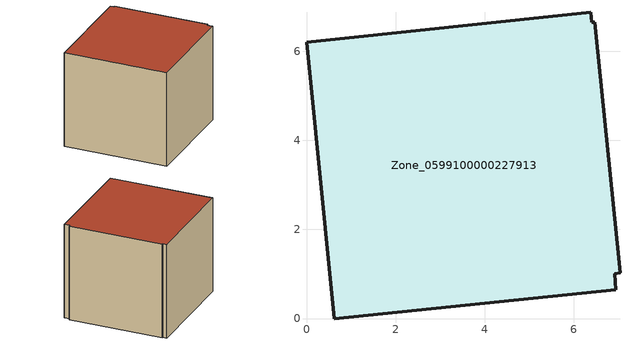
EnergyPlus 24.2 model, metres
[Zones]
Zone_0599100000227913
 floor ground (C_G): 7.04,1.02 6.92,1.01 6.95,0.65 0.62,0 0,6.21 6.38,6.87 6.4,6.65 6.47,6.65 z0
 wall outside (C_F): 6.4,6.65 6.38,6.87 0,6.21 0.62,0 6.95,0.65 6.92,1.01 7.04,1.02 6.47,6.65 6.4,6.65 z0:5.78
 roof outside (C_R): 6.92,1.01 7.04,1.02 6.47,6.65 6.4,6.65 6.38,6.87 0,6.21 0.62,0 6.95,0.65 z5.78
[BUILDING]
Pand.0599100000227913: North Axis=0; Terrain=City; Loads Convergence Tolerance Value=0.04; Temperature Convergence Tolerance Value=0.4; Solar Distribution=FullExterior; Maximum Number of Warmup Days=25; Minimum Number of Warmup Days=1
[Site:Location]
Rotterdam.The.Hague.AP_ZH_NLD Design_Conditions: Latitude=51.96; Longitude=4.45; Time Zone=1; Elevation=-4.5
[SITE:GROUNDTEMPERATURE:BUILDINGSURFACE]
18, 18, 18, 18, 18, 18, 18, 18, 18, 18, 18, 18
[MATERIAL] Thermal Absorptance=0.9; Solar Absorptance=0.7; Visible Absorptance=0.7
Name | Roughness | Thickness | Conductivity | Density | Specific Heat
G.TC.1946-1964 | MediumSmooth | 0.15 | 1 | 540 | 1210
F.TC.1946-1964 | Rough | 0.3 | 0.857143 | 1920 | 840
R.TC.1946-1964 | MediumRough | 0.2 | 0.235294 | 1500 | 1000
[CONSTRUCTION]
C_G: G.TC.1946-1964
C_F: F.TC.1946-1964
C_R: R.TC.1946-1964
[ZONE]
Zone_0599100000227913: Type=1; Multiplier=1; Ceiling Height=Autocalculate; Volume=Autocalculate; Floor Area=autocalculate; Part of Total Floor Area=Yes
[ZONEINFILTRATION:DESIGNFLOWRATE]
Infil_Zone_0599100000227913: Zone or ZoneList or Space or SpaceList=Zone_0599100000227913; Schedule=AlwaysOn; Design Flow Rate Calculation Method=Flow/Area; Flow Rate per Floor Area=0.003; Constant Term Coefficient=1; Temperature Term Coefficient=0; Velocity Term Coefficient=0; Velocity Squared Term Coefficient=0
[HVACTEMPLATE:ZONE:IDEALLOADSAIRSYSTEM]
Zone_0599100000227913: Maximum Heating Supply Air Temperature=50; Minimum Cooling Supply Air Temperature=13; Maximum Heating Supply Air Humidity Ratio=0.0156; Minimum Cooling Supply Air Humidity Ratio=0.0077; Heating Limit=NoLimit; Cooling Limit=NoLimit; Dehumidification Control Type=ConstantSensibleHeatRatio; Cooling Sensible Heat Ratio=0.7; Dehumidification Setpoint=60; Humidification Control Type=None; Humidification Setpoint=30; Outdoor Air Method=None; Outdoor Air Flow Rate per Person=0.00944; Outdoor Air Flow Rate per Zone Floor Area=0; Outdoor Air Flow Rate per Zone=0; Demand Controlled Ventilation Type=None; Outdoor Air Economizer Type=NoEconomizer; Heat Recovery Type=None; Sensible Heat Recovery Effectiveness=0.7; Latent Heat Recovery Effectiveness=0.65
[ZONECONTROL:THERMOSTAT]
ThermostatControl_Zone_0599100000227913: Zone or ZoneList=Zone_0599100000227913; Control Type Schedule=DualSetpointControlType; Control 1=Thermostat_Zone_0599100000227913; Temperature Difference Between Cutout And Setpoint=0
[THERMOSTATSETPOINT:DUALSETPOINT]
Thermostat_Zone_0599100000227913: Heating Setpoint Temperature Schedule=HeatingSetpoint_Zone_0599100000227913; Cooling Setpoint Temperature Schedule=CoolingSetpoint_Zone_0599100000227913
[SCHEDULE:COMPACT]
HeatingSetpoint_Zone_0599100000227913: Through: 12/31, For: AllDays, Until: 24:00, 21
CoolingSetpoint_Zone_0599100000227913: Through: 12/31, For: AllDays, Until: 24:00, 24
DualSetpointControlType: Through: 12/31, For: AllDays, Until: 24:00, 4
AlwaysOn: Through: 12/31, For: AllDays, Until: 24:00, 1
